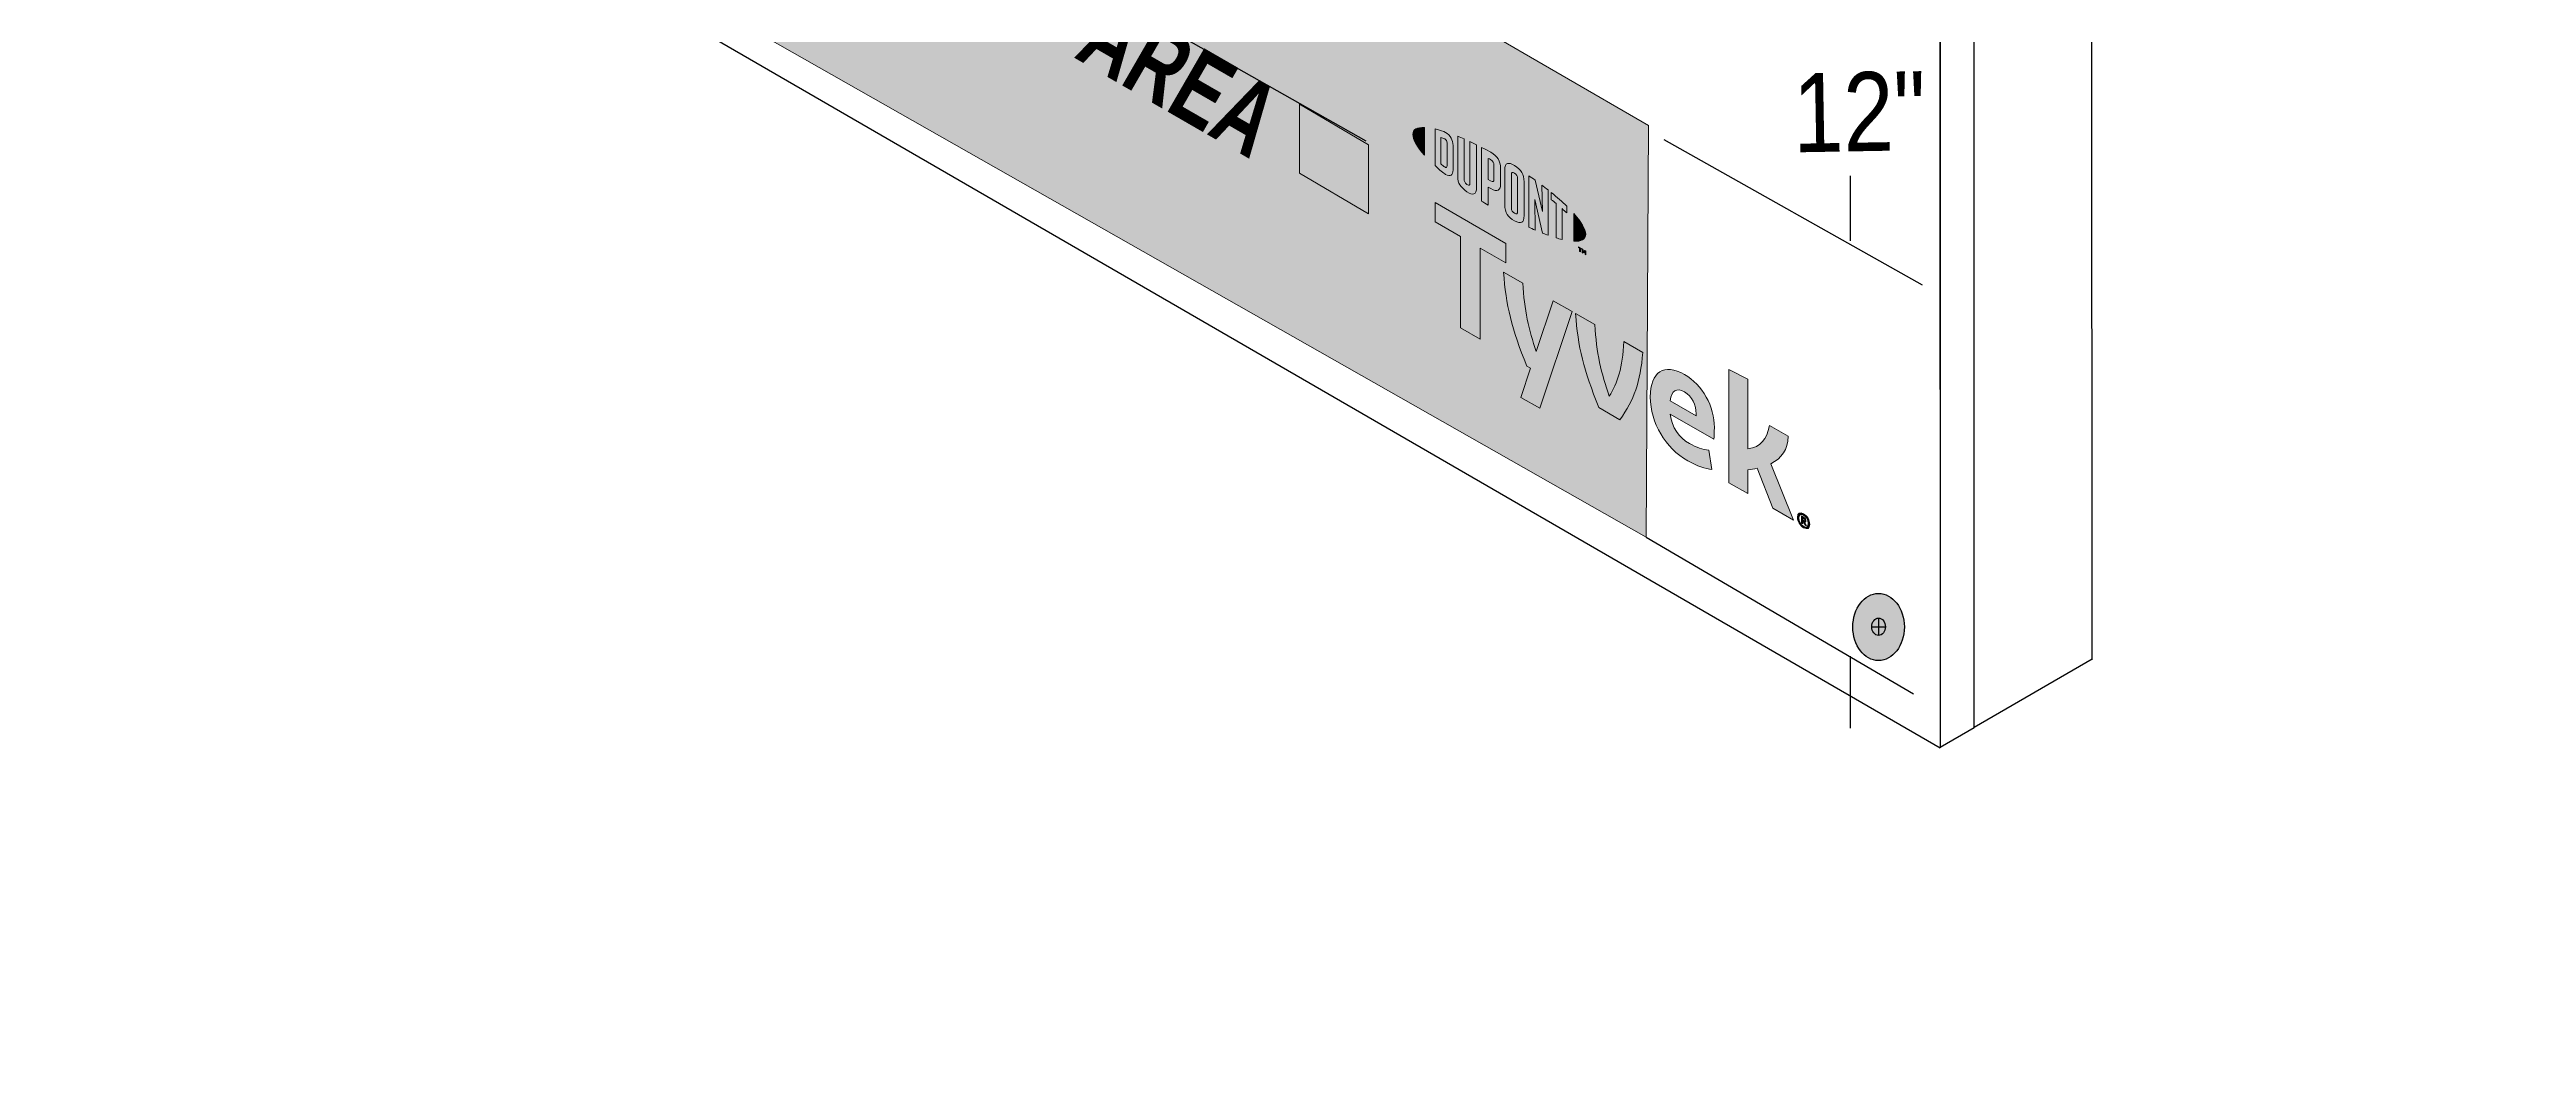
# Model space of a CAD drawing. Extents: x -1140 to 5605, y -816 to 1734.
# Drawn here: x 3162.3 to 3514.9, y -204.8 to -60.7 of the extents above; entities that cross this region are included whole.
import ezdxf

# ---------------------------------------------------------------- set-up
doc = ezdxf.new("R2010")
doc.units = 0
doc.header["$MEASUREMENT"] = 0
doc.linetypes.add('AI-Linetype-15', pattern=[27, 18, -9])
for name, color, linetype, lineweight in [('G-ANNO-TTLB', 7, 'Continuous', 0), ('TYVEK', 7, 'Continuous', 0), ('X-REF - TRACED', 7, 'Continuous', 0)]:
    doc.layers.add(name, color=color, linetype=linetype, lineweight=lineweight)

# ---------------------------------------------------------------- blocks, each defined once
blk = doc.blocks.new('Block_169')
at = {"layer": 'TYVEK', "true_color": 0x003b71, "transparency": 33554687}
h = blk.add_hatch(color=156, dxfattribs=at)
h.dxf.hatch_style = 2
edge = h.paths.add_edge_path()
edge.add_ellipse((3422.67, -142.91), major_axis=(0, 4.78), ratio=0.766948, start_angle=0, end_angle=360)
at = {"layer": 'TYVEK', "color": 18, "lineweight": 25, "true_color": 0x000000}
for p, q in [((3421.69, -142.88), (3423.64, -142.88)), ((3422.67, -141.65), (3422.67, -144.11))]:
    blk.add_line(p, q, dxfattribs=at)
for centre, major_axis, ratio in [((3422.67, -142.91), (0, 4.78), 0.766948), ((3422.67, -142.88), (0, 1.23), 0.788846)]:
    blk.add_ellipse(centre, major_axis=major_axis, ratio=ratio, dxfattribs=at)
blk = doc.blocks.new('Block_166')
at = {"layer": 'TYVEK'}
blk.add_blockref('Block_169', (0, 0), dxfattribs=at)
blk = doc.blocks.new('Block_381')
at = {"layer": 'X-REF - TRACED', "true_color": 0x848484, "transparency": 33554687}
h = blk.add_hatch(color=252, dxfattribs=at)
h.dxf.hatch_style = 2
edge = h.paths.add_edge_path()
edge.add_spline(control_points=[(3356.36, -72.76), (3356.36, -73.49), (3356.97, -74.52), (3358.04, -75.71), (3358.04, -75.71), (3358.04, -71.77), (3358.04, -71.77), (3356.97, -71.73), (3356.36, -72.05), (3356.36, -72.76)], knot_values=[0, 0, 0, 0, 1, 1, 1, 2, 2, 2, 3, 3, 3, 3], degree=3, periodic=0)
h = blk.add_hatch(color=252, dxfattribs=at)
h.dxf.hatch_style = 2
edge = h.paths.add_edge_path()
edge.add_spline(control_points=[(3361.24, -77.19), (3361.24, -77.5), (3361.09, -77.51), (3360.9, -77.4), (3360.75, -77.31), (3360.52, -77.12), (3360.34, -76.95), (3360.34, -76.95), (3360.34, -73.18), (3360.34, -73.18), (3360.52, -73.24), (3360.75, -73.31), (3360.9, -73.39), (3361.09, -73.5), (3361.24, -73.69), (3361.24, -73.99), (3361.24, -73.99), (3361.24, -77.19), (3361.24, -77.19)], knot_values=[0, 0, 0, 0, 1, 1, 1, 2, 2, 2, 3, 3, 3, 4, 4, 4, 5, 5, 5, 6, 6, 6, 6], degree=3, periodic=0)
edge = h.paths.add_edge_path()
edge.add_spline(control_points=[(3361.02, -72.48), (3360.72, -72.3), (3360.29, -72.16), (3359.52, -71.98), (3359.52, -71.98), (3359.52, -77.21), (3359.52, -77.21), (3360.2, -77.84), (3360.72, -78.28), (3361.02, -78.45), (3361.71, -78.85), (3362.09, -78.59), (3362.09, -77.82), (3362.09, -77.82), (3362.09, -74.35), (3362.09, -74.35), (3362.09, -73.58), (3361.71, -72.87), (3361.02, -72.48)], knot_values=[0, 0, 0, 0, 1, 1, 1, 2, 2, 2, 3, 3, 3, 4, 4, 4, 5, 5, 5, 6, 6, 6, 6], degree=3, periodic=0)
h = blk.add_hatch(color=252, dxfattribs=at)
h.dxf.hatch_style = 2
edge = h.paths.add_edge_path()
edge.add_spline(control_points=[(3364.49, -79.68), (3364.49, -79.98), (3364.4, -80.12), (3364.07, -79.89), (3363.74, -79.65), (3363.66, -79.45), (3363.66, -79.09), (3363.66, -79.09), (3363.66, -73.4), (3363.66, -73.4), (3363.44, -73.31), (3362.96, -73.1), (3362.76, -73.02), (3362.76, -73.02), (3362.76, -78.77), (3362.76, -78.77), (3362.76, -79.69), (3363.15, -80.27), (3364.07, -80.92), (3364.91, -81.52), (3365.43, -81.33), (3365.43, -80.31), (3365.43, -80.31), (3365.43, -74.23), (3365.43, -74.23), (3365.25, -74.14), (3364.67, -73.87), (3364.49, -73.78), (3364.49, -73.78), (3364.49, -79.68), (3364.49, -79.68)], knot_values=[0, 0, 0, 0, 1, 1, 1, 2, 2, 2, 3, 3, 3, 4, 4, 4, 5, 5, 5, 6, 6, 6, 7, 7, 7, 8, 8, 8, 9, 9, 9, 10, 10, 10, 10], degree=3, periodic=0)
h = blk.add_hatch(color=252, dxfattribs=at)
h.dxf.hatch_style = 2
edge = h.paths.add_edge_path()
edge.add_spline(control_points=[(3367.91, -79.16), (3367.91, -79.48), (3367.81, -79.59), (3367.42, -79.37), (3367.42, -79.37), (3367.1, -79.19), (3367.1, -79.19), (3367.1, -79.19), (3367.1, -76.17), (3367.1, -76.17), (3367.24, -76.24), (3367.32, -76.28), (3367.41, -76.33), (3367.82, -76.57), (3367.91, -76.8), (3367.91, -77.14), (3367.91, -77.14), (3367.91, -79.16), (3367.91, -79.16)], knot_values=[0, 0, 0, 0, 1, 1, 1, 2, 2, 2, 3, 3, 3, 4, 4, 4, 5, 5, 5, 6, 6, 6, 6], degree=3, periodic=0)
edge = h.paths.add_edge_path()
edge.add_spline(control_points=[(3367.46, -75.3), (3367.3, -75.2), (3366.7, -74.88), (3366.16, -74.61), (3366.16, -74.61), (3366.16, -82.26), (3366.16, -82.26), (3366.34, -82.38), (3366.83, -82.69), (3367.1, -82.85), (3367.1, -82.85), (3367.1, -80.25), (3367.1, -80.25), (3367.1, -80.25), (3367.46, -80.46), (3367.46, -80.46), (3368.45, -81.02), (3368.85, -80.76), (3368.85, -79.78), (3368.85, -79.78), (3368.85, -77.53), (3368.85, -77.53), (3368.85, -76.58), (3368.39, -75.84), (3367.46, -75.3)], knot_values=[0, 0, 0, 0, 1, 1, 1, 2, 2, 2, 3, 3, 3, 4, 4, 4, 5, 5, 5, 6, 6, 6, 7, 7, 7, 8, 8, 8, 8], degree=3, periodic=0)
h = blk.add_hatch(color=252, dxfattribs=at)
h.dxf.hatch_style = 2
edge = h.paths.add_edge_path()
edge.add_spline(control_points=[(3371.26, -83.76), (3371.26, -84.07), (3371.17, -84.17), (3370.84, -83.99), (3370.49, -83.8), (3370.4, -83.58), (3370.4, -83.27), (3370.4, -83.27), (3370.4, -78.5), (3370.4, -78.5), (3370.4, -78.18), (3370.49, -78.06), (3370.84, -78.27), (3371.17, -78.48), (3371.26, -78.69), (3371.26, -78.99), (3371.26, -78.99), (3371.26, -83.76), (3371.26, -83.76)], knot_values=[0, 0, 0, 0, 1, 1, 1, 2, 2, 2, 3, 3, 3, 4, 4, 4, 5, 5, 5, 6, 6, 6, 6], degree=3, periodic=0)
edge = h.paths.add_edge_path()
edge.add_spline(control_points=[(3370.84, -77.2), (3369.97, -76.65), (3369.45, -76.79), (3369.45, -77.8), (3369.45, -77.8), (3369.45, -82.81), (3369.45, -82.81), (3369.45, -83.87), (3369.92, -84.58), (3370.84, -85.07), (3371.74, -85.54), (3372.2, -85.42), (3372.2, -84.29), (3372.2, -84.29), (3372.2, -79.51), (3372.2, -79.51), (3372.2, -78.43), (3371.78, -77.8), (3370.84, -77.2)], knot_values=[0, 0, 0, 0, 1, 1, 1, 2, 2, 2, 3, 3, 3, 4, 4, 4, 5, 5, 5, 6, 6, 6, 6], degree=3, periodic=0)
h = blk.add_hatch(color=252, dxfattribs=at)
h.dxf.hatch_style = 2
edge = h.paths.add_edge_path()
edge.add_spline(control_points=[(3374.81, -83.76), (3374.81, -83.76), (3373.77, -79.27), (3373.77, -79.27), (3373.48, -79.06), (3373.14, -78.82), (3372.88, -78.64), (3372.88, -78.64), (3372.88, -85.98), (3372.88, -85.98), (3373.06, -86.07), (3373.54, -86.28), (3373.78, -86.39), (3373.78, -86.39), (3373.71, -82.02), (3373.71, -82.02), (3373.71, -82.02), (3374.81, -86.81), (3374.81, -86.81), (3375.04, -86.9), (3375.38, -87.03), (3375.61, -87.11), (3375.61, -87.11), (3375.61, -80.66), (3375.61, -80.66), (3375.37, -80.47), (3374.95, -80.14), (3374.74, -79.99), (3374.74, -79.99), (3374.81, -83.76), (3374.81, -83.76)], knot_values=[0, 0, 0, 0, 1, 1, 1, 2, 2, 2, 3, 3, 3, 4, 4, 4, 5, 5, 5, 6, 6, 6, 7, 7, 7, 8, 8, 8, 9, 9, 9, 10, 10, 10, 10], degree=3, periodic=0)
h = blk.add_hatch(color=252, dxfattribs=at)
h.dxf.hatch_style = 2
edge = h.paths.add_edge_path()
edge.add_spline(control_points=[(3376.07, -82.06), (3376.3, -82.24), (3376.53, -82.42), (3376.76, -82.61), (3376.76, -82.61), (3376.76, -87.49), (3376.76, -87.49), (3376.96, -87.56), (3377.34, -87.66), (3377.6, -87.72), (3377.6, -87.72), (3377.6, -83.32), (3377.6, -83.32), (3377.84, -83.54), (3378.07, -83.74), (3378.28, -83.93), (3378.28, -83.93), (3378.28, -82.99), (3378.28, -82.99), (3377.62, -82.34), (3376.91, -81.72), (3376.07, -81.04), (3376.07, -81.04), (3376.07, -82.06), (3376.07, -82.06)], knot_values=[0, 0, 0, 0, 1, 1, 1, 2, 2, 2, 3, 3, 3, 4, 4, 4, 5, 5, 5, 6, 6, 6, 7, 7, 7, 8, 8, 8, 8], degree=3, periodic=0)
h = blk.add_hatch(color=252, dxfattribs=at)
h.dxf.hatch_style = 2
edge = h.paths.add_edge_path()
edge.add_spline(control_points=[(3380.97, -86.97), (3380.97, -87.69), (3380.36, -88.02), (3379.29, -87.98), (3379.29, -87.98), (3379.29, -84.04), (3379.29, -84.04), (3380.36, -85.23), (3380.97, -86.26), (3380.97, -86.97)], knot_values=[0, 0, 0, 0, 1, 1, 1, 2, 2, 2, 3, 3, 3, 3], degree=3, periodic=0)
h = blk.add_hatch(color=252, dxfattribs=at)
h.dxf.hatch_style = 2
edge = h.paths.add_edge_path()
edge.add_spline(control_points=[(3380.47, -89.06), (3380.47, -89.06), (3380.57, -89.11), (3380.57, -89.11), (3380.57, -89.11), (3380.72, -89.47), (3380.72, -89.47), (3380.72, -89.47), (3380.87, -89.29), (3380.87, -89.29), (3380.87, -89.29), (3380.97, -89.34), (3380.97, -89.34), (3380.97, -89.34), (3380.97, -89.91), (3380.97, -89.91), (3380.97, -89.91), (3380.88, -89.86), (3380.88, -89.86), (3380.88, -89.86), (3380.88, -89.46), (3380.88, -89.46), (3380.88, -89.46), (3380.72, -89.64), (3380.72, -89.64), (3380.72, -89.64), (3380.71, -89.63), (3380.71, -89.63), (3380.71, -89.63), (3380.56, -89.27), (3380.56, -89.27), (3380.56, -89.27), (3380.56, -89.68), (3380.56, -89.68), (3380.56, -89.68), (3380.47, -89.62), (3380.47, -89.62), (3380.47, -89.62), (3380.47, -89.06), (3380.47, -89.06)], knot_values=[0, 0, 0, 0, 1, 1, 1, 2, 2, 2, 3, 3, 3, 4, 4, 4, 5, 5, 5, 6, 6, 6, 7, 7, 7, 8, 8, 8, 9, 9, 9, 10, 10, 10, 11, 11, 11, 12, 12, 12, 13, 13, 13, 13], degree=3, periodic=0)
edge = h.paths.add_edge_path()
edge.add_spline(control_points=[(3380.11, -88.95), (3380.11, -88.95), (3379.96, -88.86), (3379.96, -88.86), (3379.96, -88.86), (3379.96, -88.76), (3379.96, -88.76), (3379.96, -88.76), (3380.36, -88.99), (3380.36, -88.99), (3380.36, -88.99), (3380.36, -89.09), (3380.36, -89.09), (3380.36, -89.09), (3380.21, -89.01), (3380.21, -89.01), (3380.21, -89.01), (3380.21, -89.47), (3380.21, -89.47), (3380.21, -89.47), (3380.11, -89.42), (3380.11, -89.42), (3380.11, -89.42), (3380.11, -88.95), (3380.11, -88.95)], knot_values=[0, 0, 0, 0, 1, 1, 1, 2, 2, 2, 3, 3, 3, 4, 4, 4, 5, 5, 5, 6, 6, 6, 7, 7, 7, 8, 8, 8, 8], degree=3, periodic=0)
at = {"layer": 'X-REF - TRACED'}
for points, knots in [([(3356.36, -72.76), (3356.36, -73.49), (3356.97, -74.52), (3358.04, -75.71), (3358.04, -75.71), (3358.04, -71.77), (3358.04, -71.77), (3356.97, -71.73), (3356.36, -72.05), (3356.36, -72.76)], [0, 0, 0, 0, 1, 1, 1, 2, 2, 2, 3, 3, 3, 3]), ([(3361.02, -72.48), (3360.72, -72.3), (3360.29, -72.16), (3359.52, -71.98), (3359.52, -71.98), (3359.52, -77.21), (3359.52, -77.21), (3360.2, -77.84), (3360.72, -78.28), (3361.02, -78.45), (3361.71, -78.85), (3362.09, -78.59), (3362.09, -77.82), (3362.09, -77.82), (3362.09, -74.35), (3362.09, -74.35), (3362.09, -73.58), (3361.71, -72.87), (3361.02, -72.48)], [0, 0, 0, 0, 1, 1, 1, 2, 2, 2, 3, 3, 3, 4, 4, 4, 5, 5, 5, 6, 6, 6, 6]), ([(3361.24, -77.19), (3361.24, -77.5), (3361.09, -77.51), (3360.9, -77.4), (3360.75, -77.31), (3360.52, -77.12), (3360.34, -76.95), (3360.34, -76.95), (3360.34, -73.18), (3360.34, -73.18), (3360.52, -73.24), (3360.75, -73.31), (3360.9, -73.39), (3361.09, -73.5), (3361.24, -73.69), (3361.24, -73.99), (3361.24, -73.99), (3361.24, -77.19), (3361.24, -77.19)], [0, 0, 0, 0, 1, 1, 1, 2, 2, 2, 3, 3, 3, 4, 4, 4, 5, 5, 5, 6, 6, 6, 6]), ([(3364.49, -79.68), (3364.49, -79.98), (3364.4, -80.12), (3364.07, -79.89), (3363.74, -79.65), (3363.66, -79.45), (3363.66, -79.09), (3363.66, -79.09), (3363.66, -73.4), (3363.66, -73.4), (3363.44, -73.31), (3362.96, -73.1), (3362.76, -73.02), (3362.76, -73.02), (3362.76, -78.77), (3362.76, -78.77), (3362.76, -79.69), (3363.15, -80.27), (3364.07, -80.92), (3364.91, -81.52), (3365.43, -81.33), (3365.43, -80.31), (3365.43, -80.31), (3365.43, -74.23), (3365.43, -74.23), (3365.25, -74.14), (3364.67, -73.87), (3364.49, -73.78), (3364.49, -73.78), (3364.49, -79.68), (3364.49, -79.68)], [0, 0, 0, 0, 1, 1, 1, 2, 2, 2, 3, 3, 3, 4, 4, 4, 5, 5, 5, 6, 6, 6, 7, 7, 7, 8, 8, 8, 9, 9, 9, 10, 10, 10, 10]), ([(3367.46, -75.3), (3367.3, -75.2), (3366.7, -74.88), (3366.16, -74.61), (3366.16, -74.61), (3366.16, -82.26), (3366.16, -82.26), (3366.34, -82.38), (3366.83, -82.69), (3367.1, -82.85), (3367.1, -82.85), (3367.1, -80.25), (3367.1, -80.25), (3367.1, -80.25), (3367.46, -80.46), (3367.46, -80.46), (3368.45, -81.02), (3368.85, -80.76), (3368.85, -79.78), (3368.85, -79.78), (3368.85, -77.53), (3368.85, -77.53), (3368.85, -76.58), (3368.39, -75.84), (3367.46, -75.3)], [0, 0, 0, 0, 1, 1, 1, 2, 2, 2, 3, 3, 3, 4, 4, 4, 5, 5, 5, 6, 6, 6, 7, 7, 7, 8, 8, 8, 8]), ([(3367.91, -79.16), (3367.91, -79.48), (3367.81, -79.59), (3367.42, -79.37), (3367.42, -79.37), (3367.1, -79.19), (3367.1, -79.19), (3367.1, -79.19), (3367.1, -76.17), (3367.1, -76.17), (3367.24, -76.24), (3367.32, -76.28), (3367.41, -76.33), (3367.82, -76.57), (3367.91, -76.8), (3367.91, -77.14), (3367.91, -77.14), (3367.91, -79.16), (3367.91, -79.16)], [0, 0, 0, 0, 1, 1, 1, 2, 2, 2, 3, 3, 3, 4, 4, 4, 5, 5, 5, 6, 6, 6, 6]), ([(3370.84, -77.2), (3369.97, -76.65), (3369.45, -76.79), (3369.45, -77.8), (3369.45, -77.8), (3369.45, -82.81), (3369.45, -82.81), (3369.45, -83.87), (3369.92, -84.58), (3370.84, -85.07), (3371.74, -85.54), (3372.2, -85.42), (3372.2, -84.29), (3372.2, -84.29), (3372.2, -79.51), (3372.2, -79.51), (3372.2, -78.43), (3371.78, -77.8), (3370.84, -77.2)], [0, 0, 0, 0, 1, 1, 1, 2, 2, 2, 3, 3, 3, 4, 4, 4, 5, 5, 5, 6, 6, 6, 6]), ([(3371.26, -83.76), (3371.26, -84.07), (3371.17, -84.17), (3370.84, -83.99), (3370.49, -83.8), (3370.4, -83.58), (3370.4, -83.27), (3370.4, -83.27), (3370.4, -78.5), (3370.4, -78.5), (3370.4, -78.18), (3370.49, -78.06), (3370.84, -78.27), (3371.17, -78.48), (3371.26, -78.69), (3371.26, -78.99), (3371.26, -78.99), (3371.26, -83.76), (3371.26, -83.76)], [0, 0, 0, 0, 1, 1, 1, 2, 2, 2, 3, 3, 3, 4, 4, 4, 5, 5, 5, 6, 6, 6, 6]), ([(3374.81, -83.76), (3374.81, -83.76), (3373.77, -79.27), (3373.77, -79.27), (3373.48, -79.06), (3373.14, -78.82), (3372.88, -78.64), (3372.88, -78.64), (3372.88, -85.98), (3372.88, -85.98), (3373.06, -86.07), (3373.54, -86.28), (3373.78, -86.39), (3373.78, -86.39), (3373.71, -82.02), (3373.71, -82.02), (3373.71, -82.02), (3374.81, -86.81), (3374.81, -86.81), (3375.04, -86.9), (3375.38, -87.03), (3375.61, -87.11), (3375.61, -87.11), (3375.61, -80.66), (3375.61, -80.66), (3375.37, -80.47), (3374.95, -80.14), (3374.74, -79.99), (3374.74, -79.99), (3374.81, -83.76), (3374.81, -83.76)], [0, 0, 0, 0, 1, 1, 1, 2, 2, 2, 3, 3, 3, 4, 4, 4, 5, 5, 5, 6, 6, 6, 7, 7, 7, 8, 8, 8, 9, 9, 9, 10, 10, 10, 10]), ([(3376.07, -82.06), (3376.3, -82.24), (3376.53, -82.42), (3376.76, -82.61), (3376.76, -82.61), (3376.76, -87.49), (3376.76, -87.49), (3376.96, -87.56), (3377.34, -87.66), (3377.6, -87.72), (3377.6, -87.72), (3377.6, -83.32), (3377.6, -83.32), (3377.84, -83.54), (3378.07, -83.74), (3378.28, -83.93), (3378.28, -83.93), (3378.28, -82.99), (3378.28, -82.99), (3377.62, -82.34), (3376.91, -81.72), (3376.07, -81.04), (3376.07, -81.04), (3376.07, -82.06), (3376.07, -82.06)], [0, 0, 0, 0, 1, 1, 1, 2, 2, 2, 3, 3, 3, 4, 4, 4, 5, 5, 5, 6, 6, 6, 7, 7, 7, 8, 8, 8, 8]), ([(3380.97, -86.97), (3380.97, -87.69), (3380.36, -88.02), (3379.29, -87.98), (3379.29, -87.98), (3379.29, -84.04), (3379.29, -84.04), (3380.36, -85.23), (3380.97, -86.26), (3380.97, -86.97)], [0, 0, 0, 0, 1, 1, 1, 2, 2, 2, 3, 3, 3, 3]), ([(3380.11, -88.95), (3380.11, -88.95), (3379.96, -88.86), (3379.96, -88.86), (3379.96, -88.86), (3379.96, -88.76), (3379.96, -88.76), (3379.96, -88.76), (3380.36, -88.99), (3380.36, -88.99), (3380.36, -88.99), (3380.36, -89.09), (3380.36, -89.09), (3380.36, -89.09), (3380.21, -89.01), (3380.21, -89.01), (3380.21, -89.01), (3380.21, -89.47), (3380.21, -89.47), (3380.21, -89.47), (3380.11, -89.42), (3380.11, -89.42), (3380.11, -89.42), (3380.11, -88.95), (3380.11, -88.95)], [0, 0, 0, 0, 1, 1, 1, 2, 2, 2, 3, 3, 3, 4, 4, 4, 5, 5, 5, 6, 6, 6, 7, 7, 7, 8, 8, 8, 8]), ([(3380.47, -89.06), (3380.47, -89.06), (3380.57, -89.11), (3380.57, -89.11), (3380.57, -89.11), (3380.72, -89.47), (3380.72, -89.47), (3380.72, -89.47), (3380.87, -89.29), (3380.87, -89.29), (3380.87, -89.29), (3380.97, -89.34), (3380.97, -89.34), (3380.97, -89.34), (3380.97, -89.91), (3380.97, -89.91), (3380.97, -89.91), (3380.88, -89.86), (3380.88, -89.86), (3380.88, -89.86), (3380.88, -89.46), (3380.88, -89.46), (3380.88, -89.46), (3380.72, -89.64), (3380.72, -89.64), (3380.72, -89.64), (3380.71, -89.63), (3380.71, -89.63), (3380.71, -89.63), (3380.56, -89.27), (3380.56, -89.27), (3380.56, -89.27), (3380.56, -89.68), (3380.56, -89.68), (3380.56, -89.68), (3380.47, -89.62), (3380.47, -89.62), (3380.47, -89.62), (3380.47, -89.06), (3380.47, -89.06)], [0, 0, 0, 0, 1, 1, 1, 2, 2, 2, 3, 3, 3, 4, 4, 4, 5, 5, 5, 6, 6, 6, 7, 7, 7, 8, 8, 8, 9, 9, 9, 10, 10, 10, 11, 11, 11, 12, 12, 12, 13, 13, 13, 13])]:
    blk.add_open_spline(points, degree=3, knots=knots, dxfattribs=at)
blk = doc.blocks.new('Block_385')
at = {"layer": 'X-REF - TRACED', "true_color": 0x848484, "transparency": 33554687}
h = blk.add_hatch(color=252, dxfattribs=at)
h.dxf.hatch_style = 2
h.paths.add_polyline_path([(3369.62, -88.3), (3359.52, -82.47), (3359.52, -85.21), (3363.16, -87.32), (3363.16, -100.31), (3365.97, -101.93), (3365.97, -88.94), (3369.62, -91.04)])
h = blk.add_hatch(color=252, dxfattribs=at)
h.dxf.hatch_style = 2
edge = h.paths.add_edge_path()
edge.add_spline(control_points=[(3386.41, -102.24), (3386.23, -105.99), (3385.49, -108.16), (3384.33, -110.04), (3383.21, -106.85), (3382.48, -103.82), (3382.27, -99.85), (3382.27, -99.85), (3379.54, -98.28), (3379.54, -98.28), (3379.84, -102.97), (3380.72, -106.38), (3382.84, -111.67), (3382.84, -111.67), (3385.84, -113.4), (3385.84, -113.4), (3387.88, -110.51), (3388.72, -108.1), (3389.11, -103.81), (3389.11, -103.81), (3386.41, -102.24), (3386.41, -102.24)], knot_values=[0, 0, 0, 0, 1, 1, 1, 2, 2, 2, 3, 3, 3, 4, 4, 4, 5, 5, 5, 6, 6, 6, 7, 7, 7, 7], degree=3, periodic=0)
h = blk.add_hatch(color=252, dxfattribs=at)
h.dxf.hatch_style = 2
edge = h.paths.add_edge_path()
edge.add_spline(control_points=[(3392.98, -110.69), (3392.98, -110.69), (3396.7, -112.84), (3396.7, -112.84), (3396.7, -112.84), (3396.7, -112.57), (3396.7, -112.57), (3396.7, -111.31), (3396.12, -110.05), (3395.04, -109.43), (3393.9, -108.77), (3393.15, -109.26), (3392.98, -110.69)], knot_values=[0, 0, 0, 0, 1, 1, 1, 2, 2, 2, 3, 3, 3, 4, 4, 4, 4], degree=3, periodic=0)
edge = h.paths.add_edge_path()
edge.add_spline(control_points=[(3398.92, -120.46), (3398.06, -120.41), (3396.78, -119.99), (3395.49, -119.24), (3392.33, -117.42), (3390.17, -113.88), (3390.17, -110.15), (3390.17, -106.57), (3392.15, -105.29), (3395.04, -106.95), (3397.61, -108.44), (3399.29, -111.5), (3399.29, -114.52), (3399.29, -115.19), (3399.25, -115.75), (3399.21, -116.18), (3399.21, -116.18), (3393.02, -112.6), (3393.02, -112.6), (3393.27, -114.55), (3394.19, -115.89), (3395.76, -116.79), (3396.72, -117.35), (3397.65, -117.63), (3398.49, -117.72), (3398.49, -117.72), (3398.92, -120.46), (3398.92, -120.46)], knot_values=[0, 0, 0, 0, 1, 1, 1, 2, 2, 2, 3, 3, 3, 4, 4, 4, 5, 5, 5, 6, 6, 6, 7, 7, 7, 8, 8, 8, 9, 9, 9, 9], degree=3, periodic=0)
h = blk.add_hatch(color=252, dxfattribs=at)
h.dxf.hatch_style = 2
edge = h.paths.add_edge_path()
edge.add_spline(control_points=[(3407.31, -119.66), (3407.31, -119.66), (3410.57, -127.68), (3410.57, -127.68), (3410.57, -127.68), (3407.63, -125.98), (3407.63, -125.98), (3407.63, -125.98), (3405.37, -120.3), (3405.37, -120.3), (3404.96, -120.4), (3404.53, -120.48), (3404.06, -120.55), (3404.06, -120.55), (3404.06, -123.92), (3404.06, -123.92), (3404.06, -123.92), (3401.35, -122.36), (3401.35, -122.36), (3401.35, -122.36), (3401.35, -106.24), (3401.35, -106.24), (3401.35, -106.24), (3404.06, -107.64), (3404.06, -107.64), (3404.06, -107.64), (3404.06, -117.56), (3404.06, -117.56), (3405.9, -117.25), (3406.8, -116.2), (3407.12, -114.2), (3407.12, -114.2), (3409.81, -115.75), (3409.81, -115.75), (3409.75, -117.65), (3408.88, -118.88), (3407.31, -119.66)], knot_values=[0, 0, 0, 0, 1, 1, 1, 2, 2, 2, 3, 3, 3, 4, 4, 4, 5, 5, 5, 6, 6, 6, 7, 7, 7, 8, 8, 8, 9, 9, 9, 10, 10, 10, 11, 11, 11, 12, 12, 12, 12], degree=3, periodic=0)
at = {"layer": 'X-REF - TRACED'}
blk.add_lwpolyline([(3369.62, -88.3), (3359.52, -82.47), (3359.52, -85.21), (3363.16, -87.32), (3363.16, -100.31), (3365.97, -101.93), (3365.97, -88.94), (3369.62, -91.04)], close=True, dxfattribs=at)
for points, knots in [([(3386.41, -102.24), (3386.23, -105.99), (3385.49, -108.16), (3384.33, -110.04), (3383.21, -106.85), (3382.48, -103.82), (3382.27, -99.85), (3382.27, -99.85), (3379.54, -98.28), (3379.54, -98.28), (3379.84, -102.97), (3380.72, -106.38), (3382.84, -111.67), (3382.84, -111.67), (3385.84, -113.4), (3385.84, -113.4), (3387.88, -110.51), (3388.72, -108.1), (3389.11, -103.81), (3389.11, -103.81), (3386.41, -102.24), (3386.41, -102.24)], [0, 0, 0, 0, 1, 1, 1, 2, 2, 2, 3, 3, 3, 4, 4, 4, 5, 5, 5, 6, 6, 6, 7, 7, 7, 7]), ([(3398.92, -120.46), (3398.06, -120.41), (3396.78, -119.99), (3395.49, -119.24), (3392.33, -117.42), (3390.17, -113.88), (3390.17, -110.15), (3390.17, -106.57), (3392.15, -105.29), (3395.04, -106.95), (3397.61, -108.44), (3399.29, -111.5), (3399.29, -114.52), (3399.29, -115.19), (3399.25, -115.75), (3399.21, -116.18), (3399.21, -116.18), (3393.02, -112.6), (3393.02, -112.6), (3393.27, -114.55), (3394.19, -115.89), (3395.76, -116.79), (3396.72, -117.35), (3397.65, -117.63), (3398.49, -117.72), (3398.49, -117.72), (3398.92, -120.46), (3398.92, -120.46)], [0, 0, 0, 0, 1, 1, 1, 2, 2, 2, 3, 3, 3, 4, 4, 4, 5, 5, 5, 6, 6, 6, 7, 7, 7, 8, 8, 8, 9, 9, 9, 9]), ([(3392.98, -110.69), (3392.98, -110.69), (3396.7, -112.84), (3396.7, -112.84), (3396.7, -112.84), (3396.7, -112.57), (3396.7, -112.57), (3396.7, -111.31), (3396.12, -110.05), (3395.04, -109.43), (3393.9, -108.77), (3393.15, -109.26), (3392.98, -110.69)], [0, 0, 0, 0, 1, 1, 1, 2, 2, 2, 3, 3, 3, 4, 4, 4, 4]), ([(3407.31, -119.66), (3407.31, -119.66), (3410.57, -127.68), (3410.57, -127.68), (3410.57, -127.68), (3407.63, -125.98), (3407.63, -125.98), (3407.63, -125.98), (3405.37, -120.3), (3405.37, -120.3), (3404.96, -120.4), (3404.53, -120.48), (3404.06, -120.55), (3404.06, -120.55), (3404.06, -123.92), (3404.06, -123.92), (3404.06, -123.92), (3401.35, -122.36), (3401.35, -122.36), (3401.35, -122.36), (3401.35, -106.24), (3401.35, -106.24), (3401.35, -106.24), (3404.06, -107.64), (3404.06, -107.64), (3404.06, -107.64), (3404.06, -117.56), (3404.06, -117.56), (3405.9, -117.25), (3406.8, -116.2), (3407.12, -114.2), (3407.12, -114.2), (3409.81, -115.75), (3409.81, -115.75), (3409.75, -117.65), (3408.88, -118.88), (3407.31, -119.66)], [0, 0, 0, 0, 1, 1, 1, 2, 2, 2, 3, 3, 3, 4, 4, 4, 5, 5, 5, 6, 6, 6, 7, 7, 7, 8, 8, 8, 9, 9, 9, 10, 10, 10, 11, 11, 11, 12, 12, 12, 12])]:
    blk.add_open_spline(points, degree=3, knots=knots, dxfattribs=at)
blk = doc.blocks.new('Block_384')
at = {"layer": 'X-REF - TRACED', "true_color": 0x848484, "transparency": 33554687}
h = blk.add_hatch(color=252, dxfattribs=at)
h.dxf.hatch_style = 2
edge = h.paths.add_edge_path()
edge.add_spline(control_points=[(3376.36, -96.44), (3376.36, -96.44), (3373.93, -103.68), (3373.93, -103.68), (3372.89, -100.65), (3372.22, -97.72), (3372.01, -93.93), (3372.01, -93.93), (3369.29, -92.36), (3369.29, -92.36), (3369.58, -97.05), (3370.47, -100.46), (3372.58, -105.75), (3372.58, -105.75), (3373.13, -106.07), (3373.13, -106.07), (3373.13, -106.07), (3371.74, -110.21), (3371.74, -110.21), (3371.74, -110.21), (3374.45, -111.77), (3374.45, -111.77), (3374.45, -111.77), (3379.06, -98), (3379.06, -98), (3379.06, -98), (3376.36, -96.44), (3376.36, -96.44)], knot_values=[0, 0, 0, 0, 1, 1, 1, 2, 2, 2, 3, 3, 3, 4, 4, 4, 5, 5, 5, 6, 6, 6, 7, 7, 7, 8, 8, 8, 9, 9, 9, 9], degree=3, periodic=0)
at = {"layer": 'X-REF - TRACED'}
blk.add_open_spline([(3376.36, -96.44), (3376.36, -96.44), (3373.93, -103.68), (3373.93, -103.68), (3372.89, -100.65), (3372.22, -97.72), (3372.01, -93.93), (3372.01, -93.93), (3369.29, -92.36), (3369.29, -92.36), (3369.58, -97.05), (3370.47, -100.46), (3372.58, -105.75), (3372.58, -105.75), (3373.13, -106.07), (3373.13, -106.07), (3373.13, -106.07), (3371.74, -110.21), (3371.74, -110.21), (3371.74, -110.21), (3374.45, -111.77), (3374.45, -111.77), (3374.45, -111.77), (3379.06, -98), (3379.06, -98), (3379.06, -98), (3376.36, -96.44), (3376.36, -96.44)], degree=3, knots=[0, 0, 0, 0, 1, 1, 1, 2, 2, 2, 3, 3, 3, 4, 4, 4, 5, 5, 5, 6, 6, 6, 7, 7, 7, 8, 8, 8, 9, 9, 9, 9], dxfattribs=at)
blk.add_blockref('Block_385', (0, 0), dxfattribs=at)
blk = doc.blocks.new('Block_386')
at = {"layer": 'X-REF - TRACED', "true_color": 0x848484, "transparency": 33554687}
h = blk.add_hatch(color=252, dxfattribs=at)
h.dxf.hatch_style = 2
edge = h.paths.add_edge_path()
edge.add_spline(control_points=[(3411.87, -127.37), (3411.87, -127.37), (3411.87, -127.67), (3411.87, -127.67), (3411.87, -127.67), (3411.98, -127.73), (3411.98, -127.73), (3412.09, -127.79), (3412.15, -127.79), (3412.15, -127.68), (3412.15, -127.57), (3412.09, -127.5), (3411.98, -127.44), (3411.98, -127.44), (3411.87, -127.37), (3411.87, -127.37)], knot_values=[0, 0, 0, 0, 1, 1, 1, 2, 2, 2, 3, 3, 3, 4, 4, 4, 5, 5, 5, 5], degree=3, periodic=0)
edge = h.paths.add_edge_path()
edge.add_spline(control_points=[(3411.68, -127.07), (3411.68, -127.07), (3411.98, -127.25), (3411.98, -127.25), (3412.22, -127.39), (3412.33, -127.58), (3412.33, -127.79), (3412.33, -127.93), (3412.28, -128), (3412.16, -127.99), (3412.22, -128.15), (3412.3, -128.32), (3412.39, -128.51), (3412.39, -128.51), (3412.17, -128.37), (3412.17, -128.37), (3412.08, -128.21), (3412.02, -128.06), (3411.97, -127.91), (3411.97, -127.91), (3411.87, -127.85), (3411.87, -127.85), (3411.87, -127.85), (3411.87, -128.2), (3411.87, -128.2), (3411.87, -128.2), (3411.68, -128.09), (3411.68, -128.09), (3411.68, -128.09), (3411.68, -127.07), (3411.68, -127.07)], knot_values=[0, 0, 0, 0, 1, 1, 1, 2, 2, 2, 3, 3, 3, 4, 4, 4, 5, 5, 5, 6, 6, 6, 7, 7, 7, 8, 8, 8, 9, 9, 9, 10, 10, 10, 10], degree=3, periodic=0)
edge = h.paths.add_edge_path()
edge.add_spline(control_points=[(3411.99, -126.99), (3411.56, -126.75), (3411.32, -126.89), (3411.32, -127.4), (3411.32, -127.91), (3411.56, -128.33), (3411.99, -128.57), (3412.42, -128.82), (3412.66, -128.68), (3412.66, -128.17), (3412.66, -127.66), (3412.42, -127.24), (3411.99, -126.99)], knot_values=[0, 0, 0, 0, 1, 1, 1, 2, 2, 2, 3, 3, 3, 4, 4, 4, 4], degree=3, periodic=0)
edge = h.paths.add_edge_path()
edge.add_spline(control_points=[(3411.99, -126.79), (3412.52, -127.09), (3412.87, -127.68), (3412.87, -128.29), (3412.87, -128.89), (3412.51, -129.07), (3411.99, -128.77), (3411.46, -128.46), (3411.12, -127.89), (3411.12, -127.28), (3411.12, -126.67), (3411.46, -126.49), (3411.99, -126.79)], knot_values=[0, 0, 0, 0, 1, 1, 1, 2, 2, 2, 3, 3, 3, 4, 4, 4, 4], degree=3, periodic=0)
at = {"layer": 'X-REF - TRACED'}
for points, knots in [([(3411.99, -126.79), (3412.52, -127.09), (3412.87, -127.68), (3412.87, -128.29), (3412.87, -128.89), (3412.51, -129.07), (3411.99, -128.77), (3411.46, -128.46), (3411.12, -127.89), (3411.12, -127.28), (3411.12, -126.67), (3411.46, -126.49), (3411.99, -126.79)], [0, 0, 0, 0, 1, 1, 1, 2, 2, 2, 3, 3, 3, 4, 4, 4, 4]), ([(3411.99, -126.99), (3411.56, -126.75), (3411.32, -126.89), (3411.32, -127.4), (3411.32, -127.91), (3411.56, -128.33), (3411.99, -128.57), (3412.42, -128.82), (3412.66, -128.68), (3412.66, -128.17), (3412.66, -127.66), (3412.42, -127.24), (3411.99, -126.99)], [0, 0, 0, 0, 1, 1, 1, 2, 2, 2, 3, 3, 3, 4, 4, 4, 4]), ([(3411.68, -127.07), (3411.68, -127.07), (3411.98, -127.25), (3411.98, -127.25), (3412.22, -127.39), (3412.33, -127.58), (3412.33, -127.79), (3412.33, -127.93), (3412.28, -128), (3412.16, -127.99), (3412.22, -128.15), (3412.3, -128.32), (3412.39, -128.51), (3412.39, -128.51), (3412.17, -128.37), (3412.17, -128.37), (3412.08, -128.21), (3412.02, -128.06), (3411.97, -127.91), (3411.97, -127.91), (3411.87, -127.85), (3411.87, -127.85), (3411.87, -127.85), (3411.87, -128.2), (3411.87, -128.2), (3411.87, -128.2), (3411.68, -128.09), (3411.68, -128.09), (3411.68, -128.09), (3411.68, -127.07), (3411.68, -127.07)], [0, 0, 0, 0, 1, 1, 1, 2, 2, 2, 3, 3, 3, 4, 4, 4, 5, 5, 5, 6, 6, 6, 7, 7, 7, 8, 8, 8, 9, 9, 9, 10, 10, 10, 10]), ([(3411.87, -127.37), (3411.87, -127.37), (3411.87, -127.67), (3411.87, -127.67), (3411.87, -127.67), (3411.98, -127.73), (3411.98, -127.73), (3412.09, -127.79), (3412.15, -127.79), (3412.15, -127.68), (3412.15, -127.57), (3412.09, -127.5), (3411.98, -127.44), (3411.98, -127.44), (3411.87, -127.37), (3411.87, -127.37)], [0, 0, 0, 0, 1, 1, 1, 2, 2, 2, 3, 3, 3, 4, 4, 4, 5, 5, 5, 5])]:
    blk.add_open_spline(points, degree=3, knots=knots, dxfattribs=at)
blk = doc.blocks.new('Block_383')
at = {"layer": 'X-REF - TRACED'}
for name in ['Block_384', 'Block_386']:
    blk.add_blockref(name, (0, 0), dxfattribs=at)
blk = doc.blocks.new('Block_382')
at = {"layer": 'X-REF - TRACED'}
blk.add_blockref('Block_383', (0, 0), dxfattribs=at)
blk = doc.blocks.new('Block_380')
at = {"layer": 'X-REF - TRACED'}
for name in ['Block_381', 'Block_382']:
    blk.add_blockref(name, (0, 0), dxfattribs=at)

msp = doc.modelspace()

# ---------------------------------------------------------------- hatches: boundary and pattern name
at = {"layer": 'G-ANNO-TTLB', "true_color": 0xff00ff, "transparency": 33554687}
h = msp.add_hatch(color=6, dxfattribs=at)
edge = h.paths.add_edge_path()
edge.add_spline(control_points=[(5285.56, -733.23), (5285.56, -733.23), (2356.04, -733.23), (2356.04, -733.23), (2356.04, -733.23), (2356.04, 1723.77), (2356.04, 1723.77), (2356.04, 1723.77), (5285.56, 1723.77), (5285.56, 1723.77), (5285.56, 1723.77), (5285.56, -733.23), (5285.56, -733.23)], knot_values=[0, 0, 0, 0, 1, 1, 1, 2, 2, 2, 3, 3, 3, 4, 4, 4, 4], degree=3, periodic=0)
edge = h.paths.add_edge_path()
edge.add_spline(control_points=[(2365.04, 1714.77), (2365.04, 1714.77), (2365.04, -724.23), (2365.04, -724.23), (2365.04, -724.23), (5276.56, -724.23), (5276.56, -724.23), (5276.56, -724.23), (5276.56, 1714.77), (5276.56, 1714.77), (5276.56, 1714.77), (2365.04, 1714.77), (2365.04, 1714.77)], knot_values=[0, 0, 0, 0, 1, 1, 1, 2, 2, 2, 3, 3, 3, 4, 4, 4, 4], degree=3, periodic=0)
edge.add_line((2365.04, 1714.77), (2365.04, 1714.77))
at = {"layer": 'TYVEK', "true_color": 0x000000, "transparency": 33554687}
h = msp.add_hatch(color=18, dxfattribs=at)
h.dxf.hatch_style = 2
edge = h.paths.add_edge_path()
edge.add_spline(control_points=[(3235.25, 341.89), (3235.25, 341.89), (3350.06, 276.04), (3350.06, 276.04), (3350.06, 276.04), (3349.69, -48.09), (3349.69, -48.09), (3349.69, -48.09), (3235.27, 16.74), (3235.27, 16.74), (3235.27, 16.74), (3235.25, 341.89), (3235.25, 341.89)], knot_values=[0, 0, 0, 0, 1, 1, 1, 2, 2, 2, 3, 3, 3, 4, 4, 4, 4], degree=3, periodic=0)
edge = h.paths.add_edge_path()
edge.add_spline(control_points=[(3365.31, -57.23), (3365.31, -57.23), (3365.17, 284.32), (3365.17, 284.32), (3365.17, 284.32), (3219.86, 370.73), (3219.86, 370.73), (3219.86, 370.73), (3220.35, 26.49), (3220.35, 26.49), (3220.35, 26.49), (3192.21, 42.82), (3192.21, 42.82), (3192.21, 42.82), (3192.53, -18.12), (3192.53, -18.12), (3192.53, -18.12), (3389.58, -130.14), (3389.58, -130.14), (3389.58, -130.14), (3389.91, -71.5), (3389.91, -71.5), (3389.91, -71.5), (3365.31, -57.23), (3365.31, -57.23)], knot_values=[0, 0, 0, 0, 1, 1, 1, 2, 2, 2, 3, 3, 3, 4, 4, 4, 5, 5, 5, 6, 6, 6, 7, 7, 7, 8, 8, 8, 8], degree=3, periodic=0)
at = {"layer": 'TYVEK', "true_color": 0x000000, "transparency": 33554457}
h = msp.add_hatch(color=18, dxfattribs=at)
h.dxf.hatch_style = 2
h.paths.add_polyline_path([(3350.06, -84.07), (3340.23, -78.26), (3340.23, -68.44), (3350.06, -74.25)])

# ---------------------------------------------------------------- linework, layer by layer
at = {"layer": 'G-ANNO-TTLB'}
for points in [[(5285.56, -733.23), (5285.56, -733.23), (2356.04, -733.23), (2356.04, -733.23), (2356.04, -733.23), (2356.04, 1723.77), (2356.04, 1723.77), (2356.04, 1723.77), (5285.56, 1723.77), (5285.56, 1723.77), (5285.56, 1723.77), (5285.56, -733.23), (5285.56, -733.23)], [(2365.04, 1714.77), (2365.04, 1714.77), (2365.04, -724.23), (2365.04, -724.23), (2365.04, -724.23), (5276.56, -724.23), (5276.56, -724.23), (5276.56, -724.23), (5276.56, 1714.77), (5276.56, 1714.77), (5276.56, 1714.77), (2365.04, 1714.77), (2365.04, 1714.77)]]:
    msp.add_open_spline(points, degree=3, knots=[0, 0, 0, 0, 1, 1, 1, 2, 2, 2, 3, 3, 3, 4, 4, 4, 4], dxfattribs=at)
at = {"layer": 'TYVEK', "color": 33, "lineweight": 25, "true_color": 0xcc9966}
for p, q in [((3453.06, -147.61), (3452.92, 327.71)), ((3453.06, -147.5), (3436.26, -157.22))]:
    msp.add_line(p, q, dxfattribs=at)
at = {"layer": 'TYVEK', "color": 2, "lineweight": 25, "true_color": 0xffff00}
for p, q in [((3436.26, -157.33), (3436.26, 318.07)), ((3431.46, -109.08), (3431.45, 257.51)), ((3431.46, -160.01), (3436.26, -157.22))]:
    msp.add_line(p, q, dxfattribs=at)
at = {"layer": 'TYVEK', "color": 18, "lineweight": 25, "true_color": 0x000000}
for p in [(3431.46, 315.29), (3162.66, -4.51)]:
    msp.add_line(p, (3431.46, -160.12), dxfattribs=at)
at = {"layer": 'TYVEK', "color": 4, "lineweight": 25, "true_color": 0x00ffff}
msp.add_line((3349.72, -73.73), (3235.47, -9), dxfattribs=at)
at = {"layer": 'TYVEK', "color": 1, "lineweight": 25, "true_color": 0xff0000}
for p, q in [((3392.08, -73.48), (3428.87, -94.16)), ((3418.61, -78.64), (3418.61, -87.94)), ((3389.58, -130.14), (3427.64, -152.43)), ((3418.61, -147.07), (3418.61, -157.33))]:
    msp.add_line(p, q, dxfattribs=at)
at = {"layer": 'TYVEK'}
msp.add_lwpolyline([(3350.06, -84.07), (3340.23, -78.26), (3340.23, -68.44), (3350.06, -74.25)], close=True, dxfattribs=at)
at = {"layer": 'TYVEK', "color": 4, "lineweight": 25, "true_color": 0x00ffff}
for points in [[(3348.82, -73.22)], [(3388.9, -128.24)]]:
    msp.add_lwpolyline(points, dxfattribs=at)
at = {"layer": 'TYVEK', "color": 1, "lineweight": 25, "true_color": 0xff0000}
for points in [[(3382.6, -85.39)], [(3379.05, -100.33)], [(3436.54, -115.72)]]:
    msp.add_lwpolyline(points, dxfattribs=at)
at = {"layer": 'TYVEK', "color": 252, "linetype": 'AI-Linetype-15', "lineweight": 25, "true_color": 0x848484}
msp.add_lwpolyline([(3396.36, -110.91)], dxfattribs=at)
at = {"layer": 'TYVEK', "color": 2, "lineweight": 25, "true_color": 0xffff00}
msp.add_lwpolyline([(3431.46, -160.01)], dxfattribs=at)
at = {"layer": 'TYVEK'}
msp.add_open_spline([(3365.31, -57.23), (3365.31, -57.23), (3365.17, 284.32), (3365.17, 284.32), (3365.17, 284.32), (3219.86, 370.73), (3219.86, 370.73), (3219.86, 370.73), (3220.35, 26.49), (3220.35, 26.49), (3220.35, 26.49), (3192.21, 42.82), (3192.21, 42.82), (3192.21, 42.82), (3192.53, -18.12), (3192.53, -18.12), (3192.53, -18.12), (3389.58, -130.14), (3389.58, -130.14), (3389.58, -130.14), (3389.91, -71.5), (3389.91, -71.5), (3389.91, -71.5), (3365.31, -57.23), (3365.31, -57.23)], degree=3, knots=[0, 0, 0, 0, 1, 1, 1, 2, 2, 2, 3, 3, 3, 4, 4, 4, 5, 5, 5, 6, 6, 6, 7, 7, 7, 8, 8, 8, 8], dxfattribs=at)

# ---------------------------------------------------------------- block references
msp.add_blockref('Block_166', (0, 0), dxfattribs=at)
at = {"layer": 'X-REF - TRACED'}
msp.add_blockref('Block_380', (0, 0), dxfattribs=at)

# ---------------------------------------------------------------- texts
at = {"layer": 'TYVEK', "char_height": 0.2, "attachment_point": 7}
for s, insert, rotation in [('\\C18;\\c0;\\FArial Narrow Bold|b1|i0|c1;\\H10.423496;\\W0.866033;NO FASTENERS AREA', (3235.23, -19.91), 330.0001), ('\\C1;\\c255;\\FArial Narrow|b0|i0|c1;\\H11.253424;\\W1.000002;12"', (3410.57, -75.32), 0.9999)]:
    msp.add_mtext(s, dxfattribs=dict(at, insert=insert, rotation=rotation))

doc.saveas('drawing.dxf')
